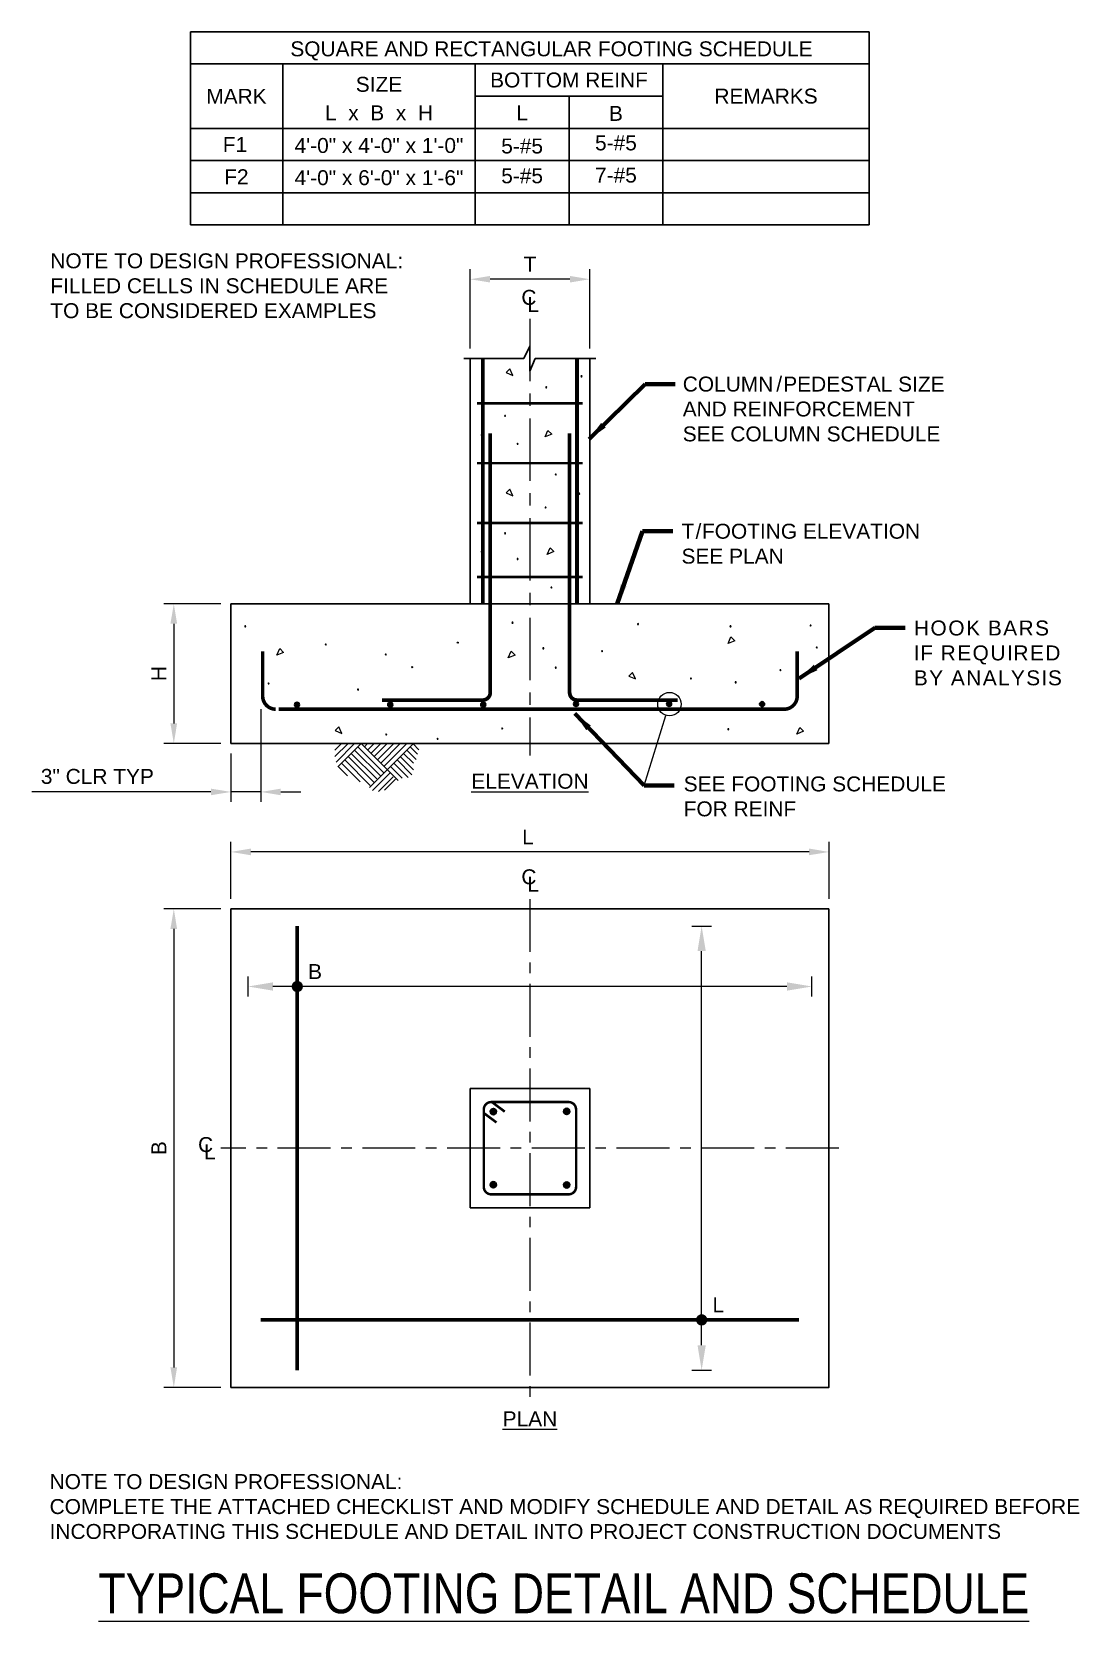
# Model space of a CAD drawing. Header units: inches. Extents: x -1331 to -1226, y 1905 to 2064.
import ezdxf

# ---------------------------------------------------------------- set-up
doc = ezdxf.new("R2010")
doc.units = ezdxf.units.IN
doc.header["$LTSCALE"] = 5
doc.header["$MEASUREMENT"] = 0
doc.linetypes.add('CENTER', pattern=[2, 1.25, -0.25, 0.25, -0.25])
doc.linetypes.add('HIDDEN', pattern=[0.375, 0.25, -0.125])
for name, color, linetype, lineweight in [('S-ANNO-DIMS', 1, 'Continuous', 20), ('S-ANNO-SCHD', 4, 'Continuous', 30), ('S-ANNO-TEXT', 7, 'Continuous', 20), ('S-DELT-PATT', 7, 'Continuous', 15), ('S-DETL', 3, 'Continuous', 30), ('S-GRID', 9, 'CENTER', 20)]:
    doc.layers.add(name, color=color, linetype=linetype, lineweight=lineweight)
doc.styles.add('Romans', font='arial.ttf')
doc.dimstyles.new('Arrow 16', dxfattribs={"dimscale": 10, "dimtxt": 0.128, "dimasz": 0.128, "dimexe": 0.05, "dimexo": 0.05, "dimgap": 0.04, "dimtad": 1, "dimzin": 12, "dimdsep": 46, "dimtxsty": 'Standard', "dimcen": 0, "dimclrd": 256, "dimclre": 256, "dimclrt": 256, "dimaunit": 1, "dimadec": 3, "dimazin": 3, "dimtfac": 1, "dimtofl": 0, "dimtmove": 0, "dimatfit": 3, "dimfxl": 0.18, "dimtolj": 1, "dimtzin": 0, "dimlwd": -1, "dimlwe": -1, "dimarcsym": 0})
doc.dimstyles.get("Standard").update_dxf_attribs({"dimtxt": 0.18, "dimasz": 0.18, "dimexe": 0.18, "dimexo": 0.0625, "dimgap": 0.09, "dimtad": 0, "dimtih": 1, "dimtoh": 1, "dimdec": 4, "dimzin": 0, "dimdsep": 46, "dimtxsty": 'Standard', "dimcen": 0.09, "dimadec": 0, "dimazin": 0, "dimtfac": 1, "dimtdec": 4, "dimtofl": 0, "dimtmove": 0, "dimatfit": 3, "dimfxl": 1, "dimtolj": 1, "dimtzin": 0, "dimarcsym": 0})

# ---------------------------------------------------------------- blocks, each defined once
blk = doc.blocks.new('*D0')
at = {"layer": 'Defpoints', "color": 0, "transparency": 16777216}
for p in [(-1310.69, 2007), (-1316.42, 1993), (-1310.69, 1993)]:
    blk.add_point(p, dxfattribs=at)
at = {"layer": 'S-ANNO-DIMS', "transparency": 16777216}
for p, q in [((-1311.69, 2007), (-1317.42, 2007)), ((-1316.42, 2005), (-1316.42, 1995)), ((-1311.69, 1993), (-1317.42, 1993))]:
    blk.add_line(p, q, dxfattribs=at)
for points in [[(-1316.76, 2005), (-1316.09, 2005), (-1316.42, 2007)], [(-1316.76, 1995), (-1316.09, 1995), (-1316.42, 1993)]]:
    blk.add_solid(points, dxfattribs=at)
at = {"layer": 'S-ANNO-DIMS', "transparency": 16777216, "insert": (-1317.92, 2000), "char_height": 1.5, "attachment_point": 5, "rotation": 90, "style": 'Romans'}
blk.add_mtext('\\A1;H', dxfattribs=at)
blk = doc.blocks.new('*D1')
at = {"layer": 'Defpoints', "color": 0, "transparency": 16777216}
for p in [(-1310.69, 1976.39), (-1316.42, 1928.39), (-1310.69, 1928.39)]:
    blk.add_point(p, dxfattribs=at)
at = {"layer": 'S-ANNO-DIMS', "transparency": 16777216}
for p, q in [((-1311.69, 1976.39), (-1317.42, 1976.39)), ((-1316.42, 1974.39), (-1316.42, 1930.39)), ((-1311.69, 1928.39), (-1317.42, 1928.39))]:
    blk.add_line(p, q, dxfattribs=at)
for points in [[(-1316.76, 1974.39), (-1316.09, 1974.39), (-1316.42, 1976.39)], [(-1316.76, 1930.39), (-1316.09, 1930.39), (-1316.42, 1928.39)]]:
    blk.add_solid(points, dxfattribs=at)
at = {"layer": 'S-ANNO-DIMS', "transparency": 16777216, "insert": (-1317.92, 1952.39), "char_height": 1.5, "attachment_point": 5, "rotation": 90, "style": 'Romans'}
blk.add_mtext('\\A1;B', dxfattribs=at)
blk = doc.blocks.new('*D2')
at = {"layer": 'Defpoints', "color": 0, "transparency": 16777216}
for p in [(-1310.69, 1982.11), (-1310.69, 1976.39), (-1250.69, 1976.39)]:
    blk.add_point(p, dxfattribs=at)
at = {"layer": 'S-ANNO-DIMS', "transparency": 16777216}
for p, q in [((-1310.69, 1977.39), (-1310.69, 1983.11)), ((-1250.69, 1977.39), (-1250.69, 1983.11)), ((-1252.69, 1982.11), (-1308.69, 1982.11))]:
    blk.add_line(p, q, dxfattribs=at)
for points in [[(-1308.69, 1982.45), (-1308.69, 1981.78), (-1310.69, 1982.11)], [(-1252.69, 1982.45), (-1252.69, 1981.78), (-1250.69, 1982.11)]]:
    blk.add_solid(points, dxfattribs=at)
at = {"layer": 'S-ANNO-DIMS', "transparency": 16777216, "insert": (-1280.89, 1983.61), "char_height": 1.5, "attachment_point": 5, "style": 'Romans'}
blk.add_mtext('\\A1;L', dxfattribs=at)
blk = doc.blocks.new('*D3')
at = {"layer": 'Defpoints', "color": 0, "linetype": 'Continuous', "transparency": 16777216}
for p in [(-1263.47, 1974.67), (-1263.47, 1974.67), (-1263.47, 1930.11)]:
    blk.add_point(p, dxfattribs=at)
at = {"layer": 'S-ANNO-TEXT', "transparency": 16777216}
blk.add_line((-1263.47, 1932.61), (-1263.47, 1972.17), dxfattribs=at)
at = {"layer": 'S-ANNO-TEXT', "linetype": 'Continuous', "transparency": 16777216}
for points in [[(-1263.88, 1972.17), (-1263.05, 1972.17), (-1263.47, 1974.67)], [(-1263.88, 1932.61), (-1263.05, 1932.61), (-1263.47, 1930.11)]]:
    blk.add_solid(points, dxfattribs=at)
blk = doc.blocks.new('*D4')
at = {"layer": 'Defpoints', "color": 0, "linetype": 'Continuous', "transparency": 16777216}
for p in [(-1308.97, 1968.61), (-1308.97, 1968.61), (-1252.41, 1968.61)]:
    blk.add_point(p, dxfattribs=at)
at = {"layer": 'S-ANNO-TEXT', "transparency": 16777216}
blk.add_line((-1254.91, 1968.61), (-1306.47, 1968.61), dxfattribs=at)
at = {"layer": 'S-ANNO-TEXT', "linetype": 'Continuous', "transparency": 16777216}
for points in [[(-1306.47, 1969.03), (-1306.47, 1968.19), (-1308.97, 1968.61)], [(-1254.91, 1969.03), (-1254.91, 1968.19), (-1252.41, 1968.61)]]:
    blk.add_solid(points, dxfattribs=at)
blk = doc.blocks.new('*D5')
at = {"layer": 'Defpoints', "color": 0, "transparency": 16777216}
for p in [(-1286.69, 2039.57), (-1286.69, 2031.61), (-1274.69, 2031.61)]:
    blk.add_point(p, dxfattribs=at)
at = {"layer": 'S-ANNO-DIMS', "transparency": 16777216}
for p, q in [((-1286.69, 2032.61), (-1286.69, 2040.57)), ((-1274.69, 2032.61), (-1274.69, 2040.57)), ((-1276.69, 2039.57), (-1284.69, 2039.57))]:
    blk.add_line(p, q, dxfattribs=at)
for points in [[(-1284.69, 2039.9), (-1284.69, 2039.24), (-1286.69, 2039.57)], [(-1276.69, 2039.9), (-1276.69, 2039.24), (-1274.69, 2039.57)]]:
    blk.add_solid(points, dxfattribs=at)
at = {"layer": 'S-ANNO-DIMS', "transparency": 16777216, "insert": (-1280.69, 2041.07), "char_height": 1.5, "attachment_point": 5, "rotation": 0.0021, "style": 'Romans'}
blk.add_mtext('\\A1;T', dxfattribs=at)
blk = doc.blocks.new('*D6')
at = {"layer": 'Defpoints', "color": 0, "transparency": 16777216}
for p in [(-1307.69, 1997.43), (-1310.69, 1993), (-1307.69, 1988.13)]:
    blk.add_point(p, dxfattribs=at)
at = {"layer": 'S-ANNO-DIMS', "transparency": 16777216}
for p, q in [((-1307.69, 1996.43), (-1307.69, 1987.13)), ((-1310.69, 1992), (-1310.69, 1987.13)), ((-1312.69, 1988.13), (-1330.67, 1988.13)), ((-1307.69, 1988.13), (-1310.69, 1988.13)), ((-1305.69, 1988.13), (-1303.69, 1988.13))]:
    blk.add_line(p, q, dxfattribs=at)
for points in [[(-1312.69, 1988.46), (-1312.69, 1987.8), (-1310.69, 1988.13)], [(-1305.69, 1988.46), (-1305.69, 1987.8), (-1307.69, 1988.13)]]:
    blk.add_solid(points, dxfattribs=at)
at = {"layer": 'S-ANNO-DIMS', "transparency": 16777216, "insert": (-1324.09, 1989.68), "char_height": 1.5, "attachment_point": 5, "style": 'Romans'}
blk.add_mtext('\\A1;3" CLR TYP', dxfattribs=at)

msp = doc.modelspace()

# ---------------------------------------------------------------- hatches: boundary and pattern name
at = {"layer": 'S-DETL'}
h = msp.add_hatch(color=256, dxfattribs=at)
h.dxf.hatch_style = 1
h.paths.add_polyline_path([(-1304.3110551, 1996.882057, 0.0947853979), (-1304.2934051, 1996.7897885), (-1303.8287051, 1996.7897885, 0.0947853979), (-1303.8110551, 1996.882057, 1)])
h.paths.add_polyline_path([(-1303.8287051, 1996.7897885), (-1304.2934051, 1996.7897885, 0.6788531939)])
h = msp.add_hatch(color=256, dxfattribs=at)
h.dxf.hatch_style = 1
h.paths.add_polyline_path([(-1294.9567875, 1996.8789086, 0.0947853979), (-1294.9391375, 1996.7866401), (-1294.4744374, 1996.7866401, 0.0947853979), (-1294.4567875, 1996.8789086, 1)])
h.paths.add_polyline_path([(-1294.4744374, 1996.7866401), (-1294.9391375, 1996.7866401, 0.6788531939)])
h = msp.add_hatch(color=256, dxfattribs=at)
h.dxf.hatch_style = 1
h.paths.add_polyline_path([(-1285.6238644, 1996.8896049, 0.0947853979), (-1285.6062144, 1996.7973364), (-1285.1415143, 1996.7973364, 0.0947853979), (-1285.1238644, 1996.8896049, 1)])
h.paths.add_polyline_path([(-1285.1415143, 1996.7973364), (-1285.6062144, 1996.7973364, 0.6788531939)])
h = msp.add_hatch(color=256, dxfattribs=at)
h.dxf.hatch_style = 1
h.paths.add_polyline_path([(-1276.3214077, 1996.9598727, 0.0947853979), (-1276.3037577, 1996.8676042), (-1275.8390576, 1996.8676042, 0.0947853979), (-1275.8214077, 1996.9598727, 1)])
h.paths.add_polyline_path([(-1275.8390576, 1996.8676042), (-1276.3037577, 1996.8676042, 0.6788531939)])
h = msp.add_hatch(color=256, dxfattribs=at)
h.dxf.hatch_style = 1
h.paths.add_polyline_path([(-1266.9814452, 1996.9524956, 0.0947853979), (-1266.9637953, 1996.8602272), (-1266.4990952, 1996.8602272, 0.0947853979), (-1266.4814452, 1996.9524956, 1)])
h.paths.add_polyline_path([(-1266.4990952, 1996.8602272), (-1266.9637953, 1996.8602272, 0.6788531939)])
h = msp.add_hatch(color=256, dxfattribs=at)
h.dxf.hatch_style = 1
h.paths.add_polyline_path([(-1257.6509046, 1996.9429394, 0.0947853979), (-1257.6332546, 1996.8506709), (-1257.1685545, 1996.8506709, 0.0947853979), (-1257.1509046, 1996.9429394, 1)])
h.paths.add_polyline_path([(-1257.1685545, 1996.8506709), (-1257.6332546, 1996.8506709, 0.6788531939)])
at = {"layer": 'S-DETL', "linetype": 'Continuous'}
h = msp.add_hatch(color=256, dxfattribs=at)
h.dxf.hatch_style = 1
edge = h.paths.add_edge_path()
edge.add_arc((-1284.3587248, 1956.0603249), 0.3125, 180, 540, ccw=False)
h = msp.add_hatch(color=256, dxfattribs=at)
h.dxf.hatch_style = 1
edge = h.paths.add_edge_path()
edge.add_arc((-1277.0064204, 1956.0761323), 0.3125, 180, 540, ccw=False)
h = msp.add_hatch(color=256, dxfattribs=at)
h.dxf.hatch_style = 1
edge = h.paths.add_edge_path()
edge.add_arc((-1284.3662299, 1948.7160609), 0.3125, 180, 540, ccw=False)
h = msp.add_hatch(color=256, dxfattribs=at)
h.dxf.hatch_style = 1
edge = h.paths.add_edge_path()
edge.add_arc((-1277.0037051, 1948.6985015), 0.3125, 180, 540, ccw=False)

# ---------------------------------------------------------------- linework, layer by layer
at = {"layer": 'S-ANNO-SCHD'}
for p, q in [((-1314.7364287, 2064.396282), (-1314.7364287, 2045.0146679)), ((-1314.7364287, 2064.396282), (-1246.6508603, 2064.396282)), ((-1246.6508603, 2064.396282), (-1246.6508603, 2045.0146679)), ((-1314.7364287, 2061.166013), (-1246.6508603, 2061.166013)), ((-1305.488718, 2061.166013), (-1305.488718, 2045.0146679)), ((-1286.1827557, 2061.166013), (-1286.1827557, 2045.0146679)), ((-1267.3626899, 2061.166013), (-1267.3626899, 2045.0146679)), ((-1286.1827557, 2057.9357439), (-1267.3626899, 2057.9357439)), ((-1276.7727228, 2057.9357439), (-1276.7727228, 2045.0146679)), ((-1314.7364287, 2054.7054749), (-1246.6508603, 2054.7054749)), ((-1314.7364287, 2051.4752059), (-1246.6508603, 2051.4752059)), ((-1314.7364287, 2048.2449369), (-1246.6508603, 2048.2449369)), ((-1314.7364287, 2045.0146679), (-1246.6508603, 2045.0146679))]:
    msp.add_line(p, q, dxfattribs=at)
at = {"layer": 'S-ANNO-TEXT', "linetype": 'Continuous'}
for p, q in [((-1264.4662143, 1974.6668045), (-1262.4662143, 1974.6668045)), ((-1308.9736445, 1967.6087641), (-1308.9736445, 1969.608764)), ((-1252.4136445, 1967.6087641), (-1252.4136445, 1969.608764)), ((-1264.4662143, 1930.1068045), (-1262.4662143, 1930.1068045))]:
    msp.add_line(p, q, dxfattribs=at)
at = {"layer": 'S-ANNO-TEXT'}
msp.add_lwpolyline([(-1269.2416015, 1988.7654768), (-1267.0438229, 1995.8145223)], dxfattribs=at)
at = {"layer": 'S-ANNO-TEXT', "const_width": 0.5625}
for points in [[(-1304.3146563, 1968.608764, 1), (-1303.7521563, 1968.608764, 1)], [(-1263.7474643, 1935.1609764, 1), (-1263.1849643, 1935.1609764, 1)]]:
    msp.add_lwpolyline(points, format="xyb", close=True, dxfattribs=at)
at = {"layer": 'S-ANNO-TEXT'}
msp.add_circle((-1266.693635, 1996.9376977), 1.176501, dxfattribs=at)
at = {"layer": 'S-DELT-PATT'}
for p, q in [((-1300.2519207, 1991.673631), (-1298.9409405, 1992.9846112)), ((-1300.2519207, 1992.3291211), (-1299.5964306, 1992.9846112)), ((-1300.1413068, 1991.1287548), (-1298.2854504, 1992.9846112)), ((-1299.9499446, 1990.6646268), (-1297.6299602, 1992.9846112)), ((-1298.6131954, 1992.001376), (-1296.0547437, 1989.4429161)), ((-1298.2854504, 1992.3291211), (-1295.6588031, 1989.7024738)), ((-1297.9577053, 1992.6568662), (-1295.348109, 1990.0472698)), ((-1297.6299602, 1992.9846112), (-1293.9122415, 1989.2668925)), ((-1297.3022152, 1992.6568662), (-1296.9744701, 1992.9846112)), ((-1296.9744701, 1992.3291211), (-1296.31898, 1992.9846112)), ((-1296.7994952, 1988.5711552), (-1292.3860392, 1992.9846112)), ((-1296.646725, 1992.001376), (-1295.6634898, 1992.9846112)), ((-1296.31898, 1991.673631), (-1295.0079997, 1992.9846112)), ((-1295.9912349, 1991.3458859), (-1294.3525096, 1992.9846112)), ((-1295.6634898, 1991.0181409), (-1293.6970195, 1992.9846112)), ((-1295.3357448, 1990.6903958), (-1293.0415293, 1992.9846112)), ((-1293.3692744, 1992.001376), (-1292.3860392, 1991.0181409)), ((-1293.0415293, 1992.3291211), (-1292.0992049, 1991.3867885)), ((-1292.7137843, 1992.6568662), (-1291.9760383, 1991.919112)), ((-1292.4181582, 1992.9524922), (-1291.8338461, 1992.3681719)), ((-1299.9241757, 1990.6903958), (-1298.9852844, 1989.7515045)), ((-1299.5964306, 1991.0181409), (-1297.7199017, 1989.1416037)), ((-1299.2686856, 1991.3458859), (-1296.7102338, 1988.787426)), ((-1298.9409405, 1991.673631), (-1296.3654378, 1989.0981283)), ((-1294.6802547, 1990.6903958), (-1293.516309, 1989.526442)), ((-1294.3525096, 1991.0181409), (-1292.8987472, 1989.5643703)), ((-1294.0247645, 1991.3458859), (-1292.5369003, 1989.8580216)), ((-1293.6970195, 1991.673631), (-1292.3860392, 1990.3626507)), ((-1296.4879489, 1988.2596008), (-1294.7490483, 1989.9985014)), ((-1295.8912645, 1988.1743625), (-1294.408087, 1989.65754)), ((-1295.2775373, 1988.3107454), (-1294.1694148, 1989.4188678))]:
    msp.add_line(p, q, dxfattribs=at)
at = {"layer": 'S-DELT-PATT', "flags": 128}
for points in [[(-1283.0847374, 2030.2133494), (-1282.4104745, 2029.925699), (-1282.7098447, 2030.5882421)], [(-1278.5072747, 2024.030399), (-1279.1815377, 2023.7427487), (-1278.8821675, 2024.4052918)], [(-1283.0847374, 2018.141878), (-1282.4104745, 2017.8542277), (-1282.7098447, 2018.5167707)], [(-1278.2863418, 2012.2533564), (-1278.9606047, 2011.9657061), (-1278.6612345, 2012.6282491)], [(-1260.1481092, 2003.3019822), (-1260.8223721, 2003.0143319), (-1260.5230019, 2003.6768749)], [(-1305.424211, 2002.1319901), (-1306.098474, 2001.8443398), (-1305.7991037, 2002.5068828)], [(-1282.189538, 2001.8649456), (-1282.8638009, 2001.5772953), (-1282.5644307, 2002.2398383)], [(-1270.7859922, 1999.7518072), (-1270.1117293, 1999.4641569), (-1270.4110995, 2000.1266999)], [(-1300.2440679, 1994.2890701), (-1299.5698049, 1994.0014198), (-1299.8691752, 1994.6639628)], [(-1253.2469897, 1994.2154638), (-1253.9212527, 1993.9278135), (-1253.6218824, 1994.5903566)]]:
    msp.add_lwpolyline(points, close=True, dxfattribs=at)
for points in [[(-1279.1078966, 2028.7262285, 1), (-1279.0042166, 2028.7262285, 1)], [(-1275.5729272, 2029.8303255, 1), (-1275.4692472, 2029.8303255, 1)], [(-1283.2320258, 2025.855574, 1), (-1283.1283458, 2025.855574, 1)], [(-1285.588679, 2023.9418021, 1), (-1285.484999, 2023.9418021, 1)], [(-1281.9800624, 2023.0585266, 1), (-1281.8763824, 2023.0585266, 1)], [(-1278.1505081, 2019.9670505, 1), (-1278.0468281, 2019.9670505, 1)], [(-1275.7938676, 2018.0532786, 1), (-1275.6901876, 2018.0532786, 1)], [(-1279.1815385, 2016.6547572, 1), (-1279.0778585, 2016.6547572, 1)], [(-1283.2320258, 2014.0785271, 1), (-1283.1283458, 2014.0785271, 1)], [(-1285.588679, 2012.2383624, 1), (-1285.484999, 2012.2383624, 1)], [(-1281.9800624, 2011.5023013, 1), (-1281.8763824, 2011.5023013, 1)], [(-1278.5923814, 2008.6316467, 1), (-1278.4887014, 2008.6316467, 1)], [(-1309.3024237, 2004.7448548, 1), (-1309.1987437, 2004.7448548, 1)], [(-1282.4955776, 2005.1128887, 1), (-1282.3918976, 2005.1128887, 1)], [(-1269.9022523, 2004.9656721, 1), (-1269.7985723, 2004.9656721, 1)], [(-1260.6229561, 2004.7448548, 1), (-1260.5192761, 2004.7448548, 1)], [(-1252.5956307, 2004.8184577, 1), (-1252.4919507, 2004.8184577, 1)], [(-1301.2258314, 2002.9156912, 1), (-1301.1221514, 2002.9156912, 1)], [(-1287.8862407, 2003.1078402, -1), (-1287.9899207, 2003.1078402, -1)], [(-1295.2038901, 2001.9128408, 1), (-1295.1002101, 2001.9128408, 1)], [(-1279.4024789, 2002.5366586, 1), (-1279.2987989, 2002.5366586, 1)], [(-1273.5108636, 2002.2422341, 1), (-1273.4071836, 2002.2422341, 1)], [(-1251.9707289, 2002.6107263, 1), (-1251.8670489, 2002.6107263, 1)], [(-1292.4632331, 2000.6492197, -1), (-1292.5669131, 2000.6492197, -1)], [(-1278.1505081, 2000.5986444, 1), (-1278.0468281, 2000.5986444, 1)], [(-1255.6151836, 2000.3449193, 1), (-1255.5115036, 2000.3449193, 1)], [(-1306.9689749, 1999.0157221, 1), (-1306.8652949, 1999.0157221, 1)], [(-1297.9918225, 1998.4028691, 1), (-1297.8881425, 1998.4028691, 1)], [(-1264.592336, 1999.5171473, 1), (-1264.488656, 1999.5171473, 1)], [(-1260.1074409, 1999.1265114, 1), (-1260.0037609, 1999.1265114, 1)], [(-1295.1625501, 1993.9060462, 1), (-1295.0588701, 1993.9060462, 1)], [(-1290.007383, 1993.4644074, 1), (-1289.903703, 1993.4644074, 1)], [(-1283.5266107, 1994.4948994, 1), (-1283.4229307, 1994.4948994, 1)], [(-1260.8438965, 1994.4212922, 1), (-1260.7402165, 1994.4212922, 1)]]:
    msp.add_lwpolyline(points, format="xyb", close=True, dxfattribs=at)
at = {"layer": 'S-DETL', "linetype": 'Continuous'}
for p, q in [((-1286.6936445, 2031.6050376), (-1286.6936445, 2006.9954935)), ((-1274.6936445, 2031.6050376), (-1274.6936445, 2006.9954935)), ((-1310.6936445, 2006.9954935), (-1250.6936445, 2006.9954935)), ((-1310.6936445, 2006.9954935), (-1310.6936445, 1992.9954935)), ((-1250.6936445, 2006.9954935), (-1250.6936445, 1992.9954935)), ((-1310.6936445, 1992.9954935), (-1250.6936445, 1992.9954935)), ((-1286.6936445, 1958.3868045), (-1286.6936445, 1946.3868045)), ((-1274.6936445, 1958.3868045), (-1286.6936445, 1958.3868045)), ((-1274.6936445, 1958.3868045), (-1274.6936445, 1946.3868045)), ((-1274.6936445, 1946.3868045), (-1286.6936445, 1946.3868045))]:
    msp.add_line(p, q, dxfattribs=at)
msp.add_lwpolyline([(-1287.3158294, 2031.6050376), (-1281.3212212, 2031.6050376), (-1280.6990363, 2032.8494074), (-1280.6990363, 2030.3606678), (-1280.1521745, 2031.6050376), (-1274.0714596, 2031.6050376)], dxfattribs=at)
for points, const_width in [([(-1285.4254751, 2031.6050376), (-1285.4254751, 2006.9954935)], 0.375), ([(-1275.9725976, 2031.6050376), (-1275.9725976, 2006.9954935)], 0.375), ([(-1286.0017495, 2027.1147014), (-1275.3963231, 2027.1147014)], 0.25), ([(-1286.0017495, 2021.1147014), (-1275.3963231, 2021.1147014)], 0.25), ([(-1286.0017495, 2015.1147014), (-1275.3963231, 2015.1147014)], 0.25), ([(-1286.0017495, 2009.7018961), (-1275.3963231, 2009.7018961)], 0.25), ([(-1255.1936445, 1996.4315344), (-1305.9174773, 1996.4315344)], 0.375), ([(-1304.0334063, 1974.6668045), (-1304.0334063, 1930.1068045)], 0.375), ([(-1284.5125255, 1957.0174731), (-1283.2166006, 1956.0521743)], 0.25), ([(-1285.3478365, 1955.9330192), (-1284.0519116, 1954.9677204)], 0.25), ([(-1307.6936445, 1935.1609764), (-1253.6936445, 1935.1609764)], 0.375)]:
    msp.add_lwpolyline(points, dxfattribs=dict(at, const_width=const_width))
at = {"layer": 'S-DETL', "linetype": 'Continuous', "const_width": 0.375}
for points in [[(-1284.6754751, 2024.1147014), (-1284.6754751, 1998.0976753, -0.4142135624), (-1285.4254751, 1997.3476753), (-1295.5293161, 1997.3476753)], [(-1276.7118139, 2024.1147014), (-1276.7118139, 1998.0976753, 0.4142135624), (-1275.9618139, 1997.3476753), (-1265.8579729, 1997.3476753)]]:
    msp.add_lwpolyline(points, format="xyb", dxfattribs=at)
at = {"layer": 'S-DETL', "linetype": 'HIDDEN', "ltscale": 0.7, "const_width": 0.36, "flags": 128}
for points in [[(-1307.5061445, 2002.2440344), (-1307.5061445, 1997.7440344, 0.4142135624), (-1306.1936445, 1996.4315344)], [(-1253.8811445, 2002.2440344), (-1253.8811445, 1997.7440344, -0.4142135624), (-1255.1936445, 1996.4315344)]]:
    msp.add_lwpolyline(points, format="xyb", dxfattribs=at)
at = {"layer": 'S-DETL', "linetype": 'Continuous'}
msp.add_lwpolyline([(-1250.6936445, 1976.3868045), (-1310.6936445, 1976.3868045), (-1310.6936445, 1928.3868045), (-1250.6936445, 1928.3868045)], close=True, dxfattribs=at)
at = {"layer": 'S-DETL', "linetype": 'Continuous', "const_width": 0.25, "flags": 128}
msp.add_lwpolyline([(-1276.8136445, 1957.0168045, -0.4142135624), (-1276.0636445, 1956.2668045), (-1276.0636445, 1948.5068045, -0.4142135624), (-1276.8136445, 1947.7568045), (-1284.5736445, 1947.7568045, -0.4142135624), (-1285.3236445, 1948.5068045), (-1285.3236445, 1956.2668045, -0.4142135624), (-1284.5736445, 1957.0168045)], format="xyb", close=True, dxfattribs=at)
at = {"layer": 'S-DETL'}
for centre in [(-1304.0610551, 1996.882057), (-1294.7067875, 1996.8789086), (-1285.3738644, 1996.8896049), (-1276.0714077, 1996.9598727), (-1266.7314452, 1996.9524956), (-1257.4009046, 1996.9429394)]:
    msp.add_circle(centre, 0.25, dxfattribs=at)
at = {"layer": 'S-DETL', "linetype": 'Continuous'}
for centre in [(-1284.3587248, 1956.0603249), (-1277.0064204, 1956.0761323), (-1284.3662299, 1948.7160609), (-1277.0037051, 1948.6985015)]:
    msp.add_circle(centre, 0.3125, dxfattribs=at)
at = {"layer": 'S-GRID', "linetype": 'CENTER'}
msp.add_line((-1280.6936445, 2035.605356), (-1280.6936445, 1991.7930695), dxfattribs=at)
at = {"layer": 'S-GRID', "linetype": 'CENTER', "ltscale": 0.85}
for p, q in [((-1280.6936445, 1977.3868045), (-1280.6936445, 1927.3868045)), ((-1249.6936445, 1952.3868045), (-1311.6936445, 1952.3868045))]:
    msp.add_line(p, q, dxfattribs=at)

# ---------------------------------------------------------------- texts
at = {"layer": 'S-ANNO-TEXT', "style": 'Romans'}
for s, insert, char_height, attachment_point in [('SQUARE AND RECTANGULAR FOOTING SCHEDULE', (-1278.5372834, 2063.4368685), 1.499999989, 2), ('BOTTOM REINF', (-1276.7727228, 2059.5508784), 1.499999989, 5), ('SIZE', (-1295.8357368, 2059.8762132), 1.49999999, 2), ('MARK', (-1310.1326967, 2057.9216856), 1.49999999, 5), ('REMARKS', (-1257.0067751, 2057.9357439), 1.49999999, 5), ('L  x  B  x  H', (-1295.8357368, 2057.0139415), 1.499999989, 2), ('L', (-1281.4777392, 2057.0225819), 1.5, 2), ('B', (-1272.0677063, 2056.9584648), 1.5, 2), ('5-#5', (-1272.0677063, 2053.9999662), 1.49999999, 2), ('F1', (-1310.2815854, 2053.8351671), 1.49999999, 2), ('4\'-0" x 4\'-0" x 1\'-0"', (-1295.8357368, 2053.7397976), 1.499999989, 2), ('5-#5', (-1281.4777392, 2053.6867459), 1.49999999, 2), ('7-#5', (-1272.0677063, 2050.7696972), 1.49999999, 2), ('F2', (-1310.1444776, 2050.6048981), 1.49999999, 2), ('4\'-0" x 6\'-0" x 1\'-6"', (-1295.8357368, 2050.5095286), 1.499999989, 2), ('5-#5', (-1281.4777392, 2050.6976626), 1.49999999, 2), ('NOTE TO DESIGN PROFESSIONAL:\\PFILLED CELLS IN SCHEDULE ARE \\PTO BE CONSIDERED EXAMPLES', (-1328.8071464, 2042.1666392), 1.499999989, 1), ('C', (-1281.5549042, 2038.5001245), 1.5, 1), ('L', (-1280.9488401, 2037.7720227), 1.5, 1), ('COLUM{\\T1.2;N/}PEDESTAL SIZE \\PAND REINFORCEMENT \\PSEE COLUMN SCHEDULE', (-1265.3625822, 2029.8025552), 1.499999989, 1), ('{\\T1.1;T/}FOOTING ELEVATION\\PSEE PLAN', (-1265.4856565, 2015.0380843), 1.499999989, 1), ('{\\T1.1;HOOK BARS \\PIF REQUIRED \\PBY ANALYSIS}', (-1242.1783521, 2005.3293506), 1.499999989, 1), ('{\\LELEVATION}', (-1280.6936445, 1989.9570286), 1.499999989, 2), ('SEE FOOTING SCHEDULE\\PFOR REINF', (-1265.2690498, 1989.6842878), 1.499999989, 1), ('C', (-1281.5549042, 1980.3649063), 1.5, 1), ('L', (-1280.9488401, 1979.6368045), 1.5, 1), ('B', (-1302.950073, 1970.858764), 1.5, 1), ('C', (-1313.9869528, 1953.5008554), 1.5, 1), ('L', (-1313.3808886, 1952.7727536), 1.5, 1), ('L', (-1262.382881, 1937.4109764), 1.5, 1), ('{\\LPLAN}', (-1280.6936445, 1925.9868046), 1.49999999, 2), ('NOTE TO DESIGN PROFESSIONAL: \\PCOMPLETE THE ATTACHED CHECKLIST AND MODIFY SCHEDULE AND DETAIL AS REQUIRED BEFORE \\PINCORPORATING THIS SCHEDULE AND DETAIL INTO PROJECT CONSTRUCTION DOCUMENTS', (-1328.8802856, 1919.6841102), 1.499999989, 1), ('{\\W0.8;\\LTYPICAL FOOTING DETAIL AND SCHEDULE}', (-1277.2919504, 1909.7287214), 4, 2)]:
    msp.add_mtext(s, dxfattribs=dict(at, insert=insert, char_height=char_height, attachment_point=attachment_point))

# ---------------------------------------------------------------- dimensions: what is measured, and where the dimension line sits
at = {"layer": 'S-ANNO-DIMS'}
for base, p1, p2, angle, text, picture, middle in [((-1286.6939411, 2039.5711908), (-1274.6936445, 2031.6054845), (-1286.6936445, 2031.6050376), 0.002133411, 'T', '*D5', (-1280.6938645, 2039.5714142)), ((-1316.4217462, 1992.9954935), (-1310.6936445, 2006.9954935), (-1310.6936445, 1992.9954935), 90, 'H', '*D0', (-1316.4217462, 1999.9954935)), ((-1307.6936445, 1988.1304256), (-1310.6936445, 1992.9954935), (-1307.6936445, 1997.4315344), 180, '3" CLR TYP', '*D6', (-1324.0871471, 1988.1304256)), ((-1316.4217462, 1928.3868045), (-1310.6936445, 1976.3868045), (-1310.6936445, 1928.3868045), 90, 'B', '*D1', (-1316.4217462, 1952.3868045))]:
    dim = msp.add_linear_dim(base=base, p1=p1, p2=p2, angle=angle, text=text, dimstyle='Standard', override={"dimscale": 16, "dimtxt": 0.09375, "dimasz": 0.125, "dimexe": 0.0625, "dimgap": 0.0625, "dimtih": 0, "dimtoh": 0, "dimdec": 5, "dimlfac": 1, "dimrnd": 0.03125, "dimzin": 7, "dimlunit": 4, "dimtxsty": 'Romans', "dimcen": 0.125, "dimclrd": 256, "dimclre": 256, "dimclrt": 256, "dimadec": 4, "dimtdec": 5, "dimtofl": 1, "dimtvp": 1, "dimfrac": 2, "dimtzin": 3, "dimlwd": 65535, "dimlwe": 65535}, dxfattribs=at)
    dim.commit()
    dim.dimension.update_dxf_attribs({"geometry": picture, "text_midpoint": middle, "dimtype": 128})
dim = msp.add_linear_dim(base=(-1310.6936445, 1982.1149063), p1=(-1250.6936445, 1976.3868045), p2=(-1310.6936445, 1976.3868045), text='L', dimstyle='Standard', override={"dimscale": 16, "dimtxt": 0.09375, "dimasz": 0.125, "dimexe": 0.0625, "dimgap": 0.0625, "dimtih": 0, "dimtoh": 0, "dimdec": 5, "dimlfac": 1, "dimrnd": 0.03125, "dimzin": 7, "dimlunit": 4, "dimtxsty": 'Romans', "dimcen": 0.125, "dimclrd": 256, "dimclre": 256, "dimclrt": 256, "dimadec": 4, "dimtdec": 5, "dimtofl": 1, "dimtvp": 1, "dimfrac": 2, "dimtzin": 3, "dimlwd": 65535, "dimlwe": 65535}, dxfattribs=at)
dim.commit()
dim.dimension.update_dxf_attribs({"geometry": '*D2', "text_midpoint": (-1280.8918756, 1982.1149063), "dimtype": 128})
at = {"layer": 'S-ANNO-TEXT', "linetype": 'Continuous'}
for base, p1, p2, angle, picture, middle in [((-1263.4662143, 1974.6668045), (-1263.4662143, 1930.1068045), (-1263.4662143, 1974.6668045), 90, '*D3', (-1263.4662143, 1970.4243546)), ((-1308.9736445, 1968.608764), (-1252.4136445, 1968.608764), (-1308.9736445, 1968.608764), 180, '*D4', (-1307.2274571, 1968.608764))]:
    dim = msp.add_linear_dim(base=base, p1=p1, p2=p2, angle=angle, text=' ', dimstyle='Arrow 16', override={"dimasz": 0.25, "dimpost": '"'}, dxfattribs=at)
    dim.commit()
    dim.dimension.update_dxf_attribs({"geometry": picture, "text_midpoint": middle, "dimtype": 128})

# ---------------------------------------------------------------- leaders
at = {"layer": 'S-ANNO-TEXT'}
for points in [[(-1274.7442119, 2023.5261722), (-1269.1265584, 2029.0525552), (-1266.1125822, 2029.0525552)], [(-1271.9511933, 2006.9954935), (-1269.3854709, 2014.2965708), (-1266.3714948, 2014.2965708)], [(-1253.6936445, 1999.5034713), (-1246.0781665, 2004.5878371), (-1243.0641904, 2004.5878371)], [(-1276.1929945, 1995.9954935), (-1269.2416015, 1988.7654768), (-1266.2276254, 1988.7654768)]]:
    msp.add_leader(points, dimstyle='Standard', override={"dimscale": 16, "dimtxt": 0.09375, "dimasz": 0.125, "dimexe": 0.0625, "dimgap": 0.0625, "dimtad": 0, "dimtih": 0, "dimtoh": 0, "dimdec": 5, "dimlfac": 16, "dimrnd": 0.03125, "dimzin": 7, "dimlunit": 4, "dimtxsty": 'Romans', "dimcen": 0.125, "dimclrd": 256, "dimclre": 256, "dimclrt": 256, "dimadec": 4, "dimtdec": 5, "dimtofl": 1, "dimtvp": 1, "dimfrac": 2, "dimtzin": 3, "dimlwd": 65535, "dimlwe": 65535}, dxfattribs=at)

doc.saveas('drawing.dxf')
